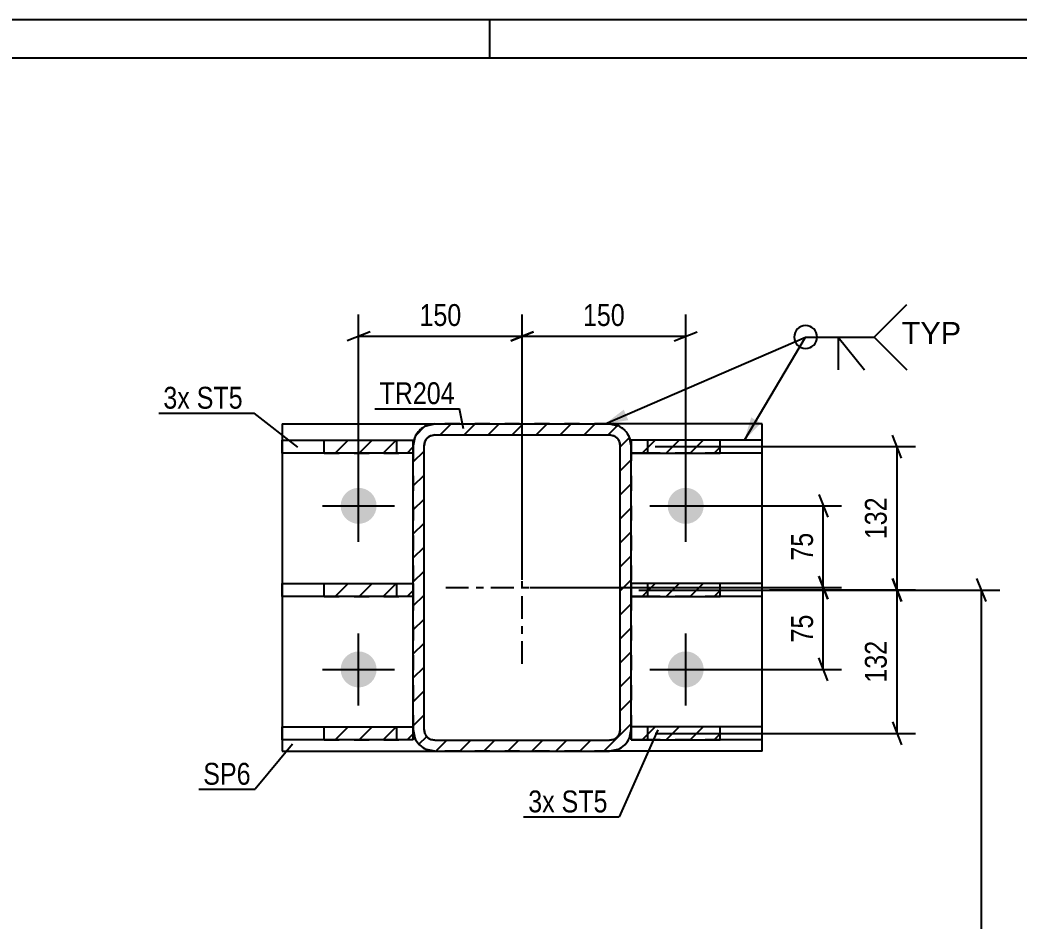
# Model space of a CAD drawing. Header units: millimetres. Extents: x 0 to 841, y 0 to 594.
# Drawn here: x 359.4 to 490.3, y 476 to 594 of the extents above; entities that cross this region are included whole.
import ezdxf

# ---------------------------------------------------------------- set-up
doc = ezdxf.new("R2010")
doc.units = ezdxf.units.MM
doc.linetypes.add('DXK_LINE_DOT2', pattern=[3.9198, 1.9599, -1.9599])
doc.linetypes.add('DXK_LINE_DOT3', pattern=[5.9187, 2.979, -0.9799, 0.9799, -0.9799])
doc.styles.add('Arial', font='ARIAL.TTF', dxfattribs={"height": 0.2})
doc.styles.add('Arial Narrow', font='ARIALN.TTF', dxfattribs={"height": 0.2})

# ---------------------------------------------------------------- blocks, each defined once
blk = doc.blocks.new('Unknown-570388081-1132')
at = {"color": 5, "linetype": 'Continuous'}
for p, q in [((841, 594), (0, 594)), ((421, 589), (421, 594)), ((836, 589), (5, 589))]:
    blk.add_line(p, q, dxfattribs=at)
blk = doc.blocks.new('Part-570388081-4040 - 3961')
at = {"linetype": 'Continuous'}
h = blk.add_hatch(dxfattribs=at)
h.set_pattern_fill('', scale=0.7, style=0, pattern_type=0)
h.set_pattern_definition([(45, (439.3106, 539.3132), (-1.57154, 1.57154), [])])
h.paths.add_polyline_path([(439.53, 538.22), (439.31, 539.31), (438.69, 540.24), (437.76, 540.86), (436.67, 541.08), (413.81, 541.08), (412.72, 540.86), (411.79, 540.24), (411.17, 539.31), (410.96, 538.22), (410.96, 501.08), (411.17, 499.98), (411.79, 499.06), (412.72, 498.44), (413.81, 498.22), (436.67, 498.22), (437.76, 498.44), (438.69, 499.06), (439.31, 499.98), (439.53, 501.08)])
h.paths.add_polyline_path([(437.99, 500.53), (437.68, 500.07), (437.22, 499.76), (436.67, 499.65), (413.81, 499.65), (413.27, 499.76), (412.8, 500.07), (412.49, 500.53), (412.39, 501.08), (412.39, 538.22), (412.49, 538.77), (412.8, 539.23), (413.27, 539.54), (413.81, 539.65), (436.67, 539.65), (437.22, 539.54), (437.68, 539.23), (437.99, 538.77), (438.1, 538.22), (438.1, 501.08)])
at = {"color": 7, "linetype": 'DXK_LINE_DOT2'}
for p, q in [((412.72, 540.86), (413.81, 541.08)), ((413.81, 541.08), (436.67, 541.08)), ((436.67, 541.08), (437.76, 540.86)), ((413.81, 539.65), (413.27, 539.54)), ((413.81, 539.65), (436.67, 539.65)), ((437.22, 539.54), (436.67, 539.65)), ((410.96, 538.22), (411.17, 539.31)), ((410.96, 538.22), (410.96, 501.08)), ((412.49, 538.77), (412.39, 538.22)), ((412.39, 501.08), (412.39, 538.22)), ((438.1, 538.22), (437.99, 538.77)), ((438.1, 501.08), (438.1, 538.22)), ((439.31, 539.31), (439.53, 538.22)), ((439.53, 538.22), (439.53, 501.08)), ((411.17, 499.98), (410.96, 501.08)), ((412.39, 501.08), (412.49, 500.53)), ((437.99, 500.53), (438.1, 501.08)), ((439.53, 501.08), (439.31, 499.98)), ((413.27, 499.76), (413.81, 499.65)), ((413.81, 499.65), (436.67, 499.65)), ((436.67, 499.65), (437.22, 499.76)), ((413.81, 498.22), (412.72, 498.44)), ((413.81, 498.22), (436.67, 498.22)), ((437.76, 498.44), (436.67, 498.22))]:
    blk.add_line(p, q, dxfattribs=at)
at = {"color": 2, "linetype": 'Continuous'}
for p, q in [((413.81, 541.08), (412.72, 540.86)), ((413.81, 541.08), (436.67, 541.08)), ((437.76, 540.86), (436.67, 541.08)), ((413.27, 539.54), (413.81, 539.65)), ((413.81, 539.65), (436.67, 539.65)), ((436.67, 539.65), (437.22, 539.54)), ((411.17, 539.31), (410.96, 538.22)), ((410.96, 501.08), (410.96, 538.22)), ((412.39, 538.22), (412.49, 538.77)), ((412.39, 501.08), (412.39, 538.22)), ((437.99, 538.77), (438.1, 538.22)), ((438.1, 501.08), (438.1, 538.22)), ((439.53, 538.22), (439.31, 539.31)), ((439.53, 501.08), (439.53, 538.22)), ((410.96, 501.08), (411.17, 499.98)), ((412.49, 500.53), (412.39, 501.08)), ((438.1, 501.08), (437.99, 500.53)), ((439.31, 499.98), (439.53, 501.08)), ((413.81, 499.65), (413.27, 499.76)), ((413.81, 499.65), (436.67, 499.65)), ((437.22, 499.76), (436.67, 499.65)), ((412.72, 498.44), (413.81, 498.22)), ((413.81, 498.22), (436.67, 498.22)), ((436.67, 498.22), (437.76, 498.44))]:
    blk.add_line(p, q, dxfattribs=at)
at = {"color": 7, "linetype": 'DXK_LINE_DOT3'}
for p, q in [((425.24, 509.65), (425.24, 529.65)), ((415.24, 519.65), (435.24, 519.65))]:
    blk.add_line(p, q, dxfattribs=at)
at = {"color": 7, "linetype": 'DXK_LINE_DOT2'}
for centre, radius, start, end in [((413.81, 538.22), 2.86, 112.5, 157.5), ((436.67, 538.22), 2.86, 22.5, 67.5), ((413.81, 538.22), 1.43, 112.5, 157.5), ((436.67, 538.22), 1.43, 22.5, 67.5), ((413.81, 501.08), 1.43, 202.5, 247.5), ((436.67, 501.08), 1.43, 292.5, 337.5), ((413.81, 501.08), 2.86, 202.5, 247.5), ((436.67, 501.08), 2.86, 292.5, 337.5)]:
    blk.add_arc(centre, radius, start, end, dxfattribs=at)
at = {"color": 2, "linetype": 'Continuous'}
for centre, radius, start, end in [((413.81, 538.22), 2.86, 112.5, 157.5), ((436.67, 538.22), 2.86, 22.5, 67.5), ((413.81, 538.22), 1.43, 112.5, 157.5), ((436.67, 538.22), 1.43, 22.5, 67.5), ((413.81, 501.08), 1.43, 202.5, 247.5), ((436.67, 501.08), 1.43, 292.5, 337.5), ((413.81, 501.08), 2.86, 202.5, 247.5), ((436.67, 501.08), 2.86, 292.5, 337.5)]:
    blk.add_arc(centre, radius, start, end, dxfattribs=at)
blk = doc.blocks.new('Part-570388081-4024 - 3961')
at = {"linetype": 'Continuous'}
h = blk.add_hatch(dxfattribs=at)
h.set_pattern_fill('', scale=0.7, style=0, pattern_type=0)
h.set_pattern_definition([(45, (399.302, 538.9818), (-1.57154, 1.57154), [])])
h.paths.add_polyline_path([(410.96, 538.98), (399.3, 538.98), (399.3, 537.27), (410.96, 537.27)])
at = {"color": 2, "linetype": 'Continuous'}
for p, q in [((393.81, 538.98), (399.3, 538.98)), ((393.81, 537.27), (393.81, 538.98)), ((399.3, 538.98), (410.96, 538.98)), ((399.3, 537.27), (399.3, 538.98)), ((410.96, 538.98), (410.96, 537.27)), ((399.3, 537.27), (393.81, 537.27)), ((410.96, 537.27), (399.3, 537.27))]:
    blk.add_line(p, q, dxfattribs=at)
at = {"color": 7, "linetype": 'DXK_LINE_DOT2'}
for p, q in [((399.3, 538.98), (408.81, 538.98)), ((408.81, 537.27), (408.81, 538.98)), ((408.81, 538.98), (410.96, 538.98)), ((410.96, 537.27), (410.96, 538.98)), ((399.3, 537.27), (410.96, 537.27))]:
    blk.add_line(p, q, dxfattribs=at)
blk = doc.blocks.new('Part-570388081-4029 - 3961')
at = {"linetype": 'Continuous'}
h = blk.add_hatch(dxfattribs=at)
h.set_pattern_fill('', scale=0.7, style=0, pattern_type=0)
h.set_pattern_definition([(45, (399.302, 501.4104), (-1.57154, 1.57154), [])])
h.paths.add_polyline_path([(410.96, 501.41), (399.3, 501.41), (399.3, 499.7), (410.96, 499.7)])
at = {"color": 2, "linetype": 'Continuous'}
for p, q in [((393.81, 501.41), (399.3, 501.41)), ((393.81, 499.7), (393.81, 501.41)), ((399.3, 501.41), (410.96, 501.41)), ((399.3, 499.7), (399.3, 501.41)), ((410.96, 501.41), (410.96, 499.7)), ((399.3, 499.7), (393.81, 499.7)), ((410.96, 499.7), (399.3, 499.7))]:
    blk.add_line(p, q, dxfattribs=at)
at = {"color": 7, "linetype": 'DXK_LINE_DOT2'}
for p, q in [((399.3, 501.41), (408.81, 501.41)), ((408.81, 499.7), (408.81, 501.41)), ((408.81, 501.41), (410.96, 501.41)), ((410.96, 499.7), (410.96, 501.41)), ((399.3, 499.7), (410.96, 499.7))]:
    blk.add_line(p, q, dxfattribs=at)
blk = doc.blocks.new('Part-570388081-3989 - 3961')
at = {"linetype": 'Continuous'}
h = blk.add_hatch(dxfattribs=at)
h.set_pattern_fill('', scale=0.7, style=0, pattern_type=0)
h.set_pattern_definition([(45, (439.528, 538.9818), (-1.57154, 1.57154), [])])
h.paths.add_polyline_path([(451.18, 538.98), (439.53, 538.98), (439.53, 537.27), (451.18, 537.27)])
at = {"color": 7, "linetype": 'DXK_LINE_DOT2'}
for p, q in [((439.53, 537.27), (439.53, 538.98)), ((451.18, 538.98), (439.53, 538.98)), ((441.67, 538.98), (441.67, 537.27)), ((441.67, 537.27), (439.53, 537.27)), ((451.18, 537.27), (441.67, 537.27))]:
    blk.add_line(p, q, dxfattribs=at)
at = {"color": 2, "linetype": 'Continuous'}
for p, q in [((451.18, 538.98), (439.53, 538.98)), ((439.53, 538.98), (439.53, 537.27)), ((456.67, 538.98), (451.18, 538.98)), ((451.18, 537.27), (451.18, 538.98)), ((456.67, 537.27), (456.67, 538.98)), ((439.53, 537.27), (451.18, 537.27)), ((456.67, 537.27), (451.18, 537.27))]:
    blk.add_line(p, q, dxfattribs=at)
blk = doc.blocks.new('Part-570388081-3994 - 3961')
at = {"linetype": 'Continuous'}
h = blk.add_hatch(dxfattribs=at)
h.set_pattern_fill('', scale=0.7, style=0, pattern_type=0)
h.set_pattern_definition([(45, (439.528, 501.4104), (-1.57154, 1.57154), [])])
h.paths.add_polyline_path([(451.18, 501.41), (439.53, 501.41), (439.53, 499.7), (451.18, 499.7)])
at = {"color": 7, "linetype": 'DXK_LINE_DOT2'}
for p, q in [((439.53, 499.7), (439.53, 501.41)), ((451.18, 501.41), (439.53, 501.41)), ((441.67, 501.41), (441.67, 499.7)), ((441.67, 499.7), (439.53, 499.7)), ((451.18, 499.7), (441.67, 499.7))]:
    blk.add_line(p, q, dxfattribs=at)
at = {"color": 2, "linetype": 'Continuous'}
for p, q in [((451.18, 501.41), (439.53, 501.41)), ((439.53, 501.41), (439.53, 499.7)), ((456.67, 501.41), (451.18, 501.41)), ((451.18, 499.7), (451.18, 501.41)), ((456.67, 499.7), (456.67, 501.41)), ((439.53, 499.7), (451.18, 499.7)), ((456.67, 499.7), (451.18, 499.7))]:
    blk.add_line(p, q, dxfattribs=at)
blk = doc.blocks.new('Part-570388081-4019 - 3961')
at = {"linetype": 'Continuous'}
h = blk.add_hatch(dxfattribs=at)
h.set_pattern_fill('', scale=0.7, style=0, pattern_type=0)
h.set_pattern_definition([(45, (399.302, 520.196), (-1.57154, 1.57154), [])])
h.paths.add_polyline_path([(410.96, 520.2), (399.3, 520.2), (399.3, 518.48), (410.96, 518.48)])
at = {"color": 2, "linetype": 'Continuous'}
for p, q in [((393.81, 520.2), (399.3, 520.2)), ((393.81, 518.48), (393.81, 520.2)), ((399.3, 520.2), (410.96, 520.2)), ((399.3, 518.48), (399.3, 520.2)), ((410.96, 520.2), (410.96, 518.48)), ((399.3, 518.48), (393.81, 518.48)), ((410.96, 518.48), (399.3, 518.48))]:
    blk.add_line(p, q, dxfattribs=at)
at = {"color": 7, "linetype": 'DXK_LINE_DOT2'}
for p, q in [((399.3, 520.2), (408.81, 520.2)), ((408.81, 518.48), (408.81, 520.2)), ((408.81, 520.2), (410.96, 520.2)), ((410.96, 518.48), (410.96, 520.2)), ((399.3, 518.48), (410.96, 518.48))]:
    blk.add_line(p, q, dxfattribs=at)
blk = doc.blocks.new('Bolt-570388081-4047 - 3961')
at = {"linetype": 'Continuous'}
for points in [[(401.46, 530.36, -1), (406.17, 530.36, -1)], [(444.31, 530.36, -1), (449.03, 530.36, -1)], [(401.46, 508.93, -1), (406.17, 508.93, -1)], [(444.31, 508.93, -1), (449.03, 508.93, -1)]]:
    blk.add_hatch(color=1, dxfattribs=at).paths.add_polyline_path(points)
at = {"color": 1, "linetype": 'Continuous'}
for p, q in [((403.81, 525.65), (403.81, 535.08)), ((446.67, 525.65), (446.67, 535.08)), ((399.1, 530.36), (408.53, 530.36)), ((441.96, 530.36), (451.39, 530.36)), ((403.81, 504.22), (403.81, 513.65)), ((446.67, 504.22), (446.67, 513.65)), ((399.1, 508.93), (408.53, 508.93)), ((441.96, 508.93), (451.39, 508.93))]:
    blk.add_line(p, q, dxfattribs=at)
blk = doc.blocks.new('Part-570388081-4064 - 3961')
at = {"linetype": 'Continuous'}
h = blk.add_hatch(dxfattribs=at)
h.set_pattern_fill('', scale=0.7, style=0, pattern_type=0)
h.set_pattern_definition([(45, (439.528, 520.196), (-1.57154, 1.57154), [])])
h.paths.add_polyline_path([(451.18, 520.2), (439.53, 520.2), (439.53, 518.48), (451.18, 518.48)])
at = {"color": 7, "linetype": 'DXK_LINE_DOT2'}
for p, q in [((439.53, 518.48), (439.53, 520.2)), ((451.18, 520.2), (439.53, 520.2)), ((441.67, 520.2), (441.67, 518.48)), ((441.67, 518.48), (439.53, 518.48)), ((451.18, 518.48), (441.67, 518.48))]:
    blk.add_line(p, q, dxfattribs=at)
at = {"color": 2, "linetype": 'Continuous'}
for p, q in [((451.18, 520.2), (439.53, 520.2)), ((439.53, 520.2), (439.53, 518.48)), ((456.67, 520.2), (451.18, 520.2)), ((451.18, 518.48), (451.18, 520.2)), ((456.67, 518.48), (456.67, 520.2)), ((439.53, 518.48), (451.18, 518.48)), ((456.67, 518.48), (451.18, 518.48))]:
    blk.add_line(p, q, dxfattribs=at)
blk = doc.blocks.new('Part-570388081-4131 - 3961')
at = {"color": 2, "linetype": 'Continuous'}
for p, q in [((393.81, 541.08), (413.81, 541.08)), ((393.81, 541.08), (393.81, 498.22)), ((456.67, 541.08), (436.67, 541.08)), ((456.67, 498.22), (456.67, 541.08)), ((393.81, 498.22), (413.81, 498.22)), ((456.67, 498.22), (436.67, 498.22))]:
    blk.add_line(p, q, dxfattribs=at)
at = {"color": 7, "linetype": 'DXK_LINE_DOT2'}
for p, q in [((436.67, 541.08), (413.81, 541.08)), ((436.67, 498.22), (413.81, 498.22))]:
    blk.add_line(p, q, dxfattribs=at)
blk = doc.blocks.new('StraightDimension-570388081-4158 - 3961')
at = {"color": 7, "linetype": 'Continuous'}
for p, q in [((464.1, 521.15), (465.3, 518.15)), ((426.24, 519.65), (467.1, 519.65)), ((464.7, 508.93), (464.7, 519.65)), ((465.3, 507.43), (464.1, 510.43)), ((447.67, 508.93), (467.1, 508.93))]:
    blk.add_line(p, q, dxfattribs=at)
at = {"color": 0}
blk.add_wipeout([(463.95, 516.72), (459.75, 516.72), (459.75, 511.86), (463.95, 511.86)], dxfattribs=at)
at = {"color": 3, "style": 'Arial Narrow'}
blk.add_text('75', height=2.863, rotation=90.0002, dxfattribs=at).set_placement((463.35, 512.46))
blk = doc.blocks.new('StraightDimension-570388081-9812 - 3961')
at = {"color": 7, "linetype": 'Continuous'}
for p, q in [((403.81, 531.36), (403.81, 555.42)), ((425.24, 520.65), (425.24, 555.42)), ((405.31, 553.17), (402.31, 551.97)), ((403.81, 552.57), (425.24, 552.57)), ((423.74, 551.97), (426.74, 553.17))]:
    blk.add_line(p, q, dxfattribs=at)
at = {"color": 0}
blk.add_wipeout([(417.87, 553.32), (417.87, 557.52), (411.19, 557.52), (411.19, 553.32)], dxfattribs=at)
at = {"color": 3, "style": 'Arial Narrow'}
blk.add_text('150', height=2.863, dxfattribs=at).set_placement((411.79, 553.92))
blk = doc.blocks.new('StraightDimension-570388081-4338 - 3961')
at = {"color": 7, "linetype": 'Continuous'}
for p, q in [((474.96, 517.84), (473.76, 520.84)), ((457.67, 519.34), (476.76, 519.34)), ((474.36, 500.55), (474.36, 519.34)), ((473.76, 502.05), (474.96, 499.05)), ((442.67, 500.55), (476.76, 500.55))]:
    blk.add_line(p, q, dxfattribs=at)
at = {"color": 0}
blk.add_wipeout([(473.61, 513.29), (469.41, 513.29), (469.41, 506.6), (473.61, 506.6)], dxfattribs=at)
at = {"color": 3, "style": 'Arial Narrow'}
blk.add_text('132', height=2.863, rotation=90.0002, dxfattribs=at).set_placement((473.01, 507.2))
blk = doc.blocks.new('StraightDimension-570388081-4146 - 3961')
at = {"color": 7, "linetype": 'Continuous'}
for p, q in [((464.1, 531.86), (465.3, 528.86)), ((447.67, 530.36), (467.1, 530.36)), ((464.7, 519.65), (464.7, 530.36)), ((465.3, 518.15), (464.1, 521.15)), ((426.24, 519.65), (467.1, 519.65))]:
    blk.add_line(p, q, dxfattribs=at)
at = {"color": 0}
blk.add_wipeout([(463.95, 527.43), (459.75, 527.43), (459.75, 522.58), (463.95, 522.58)], dxfattribs=at)
at = {"color": 3, "style": 'Arial Narrow'}
blk.add_text('75', height=2.863, rotation=90.0002, dxfattribs=at).set_placement((463.35, 523.18))
blk = doc.blocks.new('StraightDimension-570388081-4346 - 3961')
at = {"color": 7, "linetype": 'Continuous'}
for p, q in [((474.96, 536.62), (473.76, 539.62)), ((442.67, 538.12), (476.76, 538.12)), ((474.36, 519.34), (474.36, 538.12)), ((473.76, 520.84), (474.96, 517.84)), ((457.67, 519.34), (476.76, 519.34))]:
    blk.add_line(p, q, dxfattribs=at)
at = {"color": 0}
blk.add_wipeout([(473.61, 532.07), (469.41, 532.07), (469.41, 525.39), (473.61, 525.39)], dxfattribs=at)
at = {"color": 3, "style": 'Arial Narrow'}
blk.add_text('132', height=2.863, rotation=90.0002, dxfattribs=at).set_placement((473.01, 525.99))
blk = doc.blocks.new('StraightDimension-570388081-4354 - 3961')
at = {"color": 7, "linetype": 'Continuous'}
for p, q in [((486.03, 517.83), (484.83, 520.83)), ((440.53, 519.33), (487.83, 519.33)), ((485.43, 416.69), (485.43, 519.33)), ((484.83, 418.19), (486.03, 415.19)), ((440.53, 416.69), (487.83, 416.69))]:
    blk.add_line(p, q, dxfattribs=at)
at = {"color": 0}
blk.add_wipeout([(484.68, 472.27), (480.48, 472.27), (480.48, 463.76), (484.68, 463.76)], dxfattribs=at)
at = {"color": 3, "style": 'Arial Narrow'}
blk.add_text('3188', height=2.863, rotation=90.0002, dxfattribs=at).set_placement((484.08, 464.36))
blk = doc.blocks.new('StraightDimension-570388081-9811 - 3961')
at = {"color": 7, "linetype": 'Continuous'}
for p, q in [((425.24, 520.65), (425.24, 555.42)), ((446.67, 531.36), (446.67, 555.42)), ((426.74, 553.17), (423.74, 551.97)), ((425.24, 552.57), (446.67, 552.57)), ((445.17, 551.97), (448.17, 553.17))]:
    blk.add_line(p, q, dxfattribs=at)
at = {"color": 0}
blk.add_wipeout([(439.3, 553.32), (439.3, 557.52), (432.61, 557.52), (432.61, 553.32)], dxfattribs=at)
at = {"color": 3, "style": 'Arial Narrow'}
blk.add_text('150', height=2.863, dxfattribs=at).set_placement((433.21, 553.92))
blk = doc.blocks.new('Mark-570388081-4036 - 3961')
at = {"color": 0}
blk.add_wipeout([(416.42, 543.68), (416.42, 546.68), (406.55, 546.68), (406.55, 543.68)], dxfattribs=at)
blk.add_wipeout([(416.42, 543.68), (416.42, 546.68), (406.55, 546.68), (406.55, 543.68)], dxfattribs=at)
at = {"color": 30, "linetype": 'Continuous'}
for p in [(405.95, 543.08), (417.56, 540.43)]:
    blk.add_line(p, (417.02, 543.08), dxfattribs=at)
at = {"color": 3, "style": 'Arial Narrow'}
blk.add_text('TR204', height=2.863, dxfattribs=at).set_placement((406.55, 543.68))
blk = doc.blocks.new('Mark-570388081-4127 - 3961')
at = {"color": 0}
blk.add_wipeout([(389.67, 493.83), (389.67, 496.83), (383.46, 496.83), (383.46, 493.83)], dxfattribs=at)
blk.add_wipeout([(389.67, 493.83), (389.67, 496.83), (383.46, 496.83), (383.46, 493.83)], dxfattribs=at)
at = {"color": 30, "linetype": 'Continuous'}
for p in [(395.14, 499.15), (382.86, 493.23)]:
    blk.add_line(p, (390.27, 493.23), dxfattribs=at)
at = {"color": 3, "style": 'Arial Narrow'}
blk.add_text('SP6', height=2.863, dxfattribs=at).set_placement((383.46, 493.83))
blk = doc.blocks.new('WeldMark-570388081-4402 - 3961')
at = {"linetype": 'Continuous'}
for points in [[(439.15, 541.58), (436.1, 541.08), (438.55, 542.96)], [(456.54, 541.18), (454.36, 538.98), (455.25, 541.94)]]:
    blk.add_hatch(color=30, dxfattribs=at).paths.add_polyline_path(points)
at = {"color": 30, "linetype": 'Continuous'}
for p, q in [((436.1, 541.08), (462.38, 552.47)), ((454.36, 538.98), (462.38, 552.47)), ((462.38, 552.47), (471.38, 552.47))]:
    blk.add_line(p, q, dxfattribs=at)
at = {"color": 3, "linetype": 'Continuous'}
for q in [(470.09, 548.18), (466.66, 548.18)]:
    blk.add_line((466.66, 552.47), q, dxfattribs=at)
for start, end in [(90, 270), (270, 90)]:
    blk.add_arc((462.38, 552.47), 1.5, start, end, dxfattribs=at)
at = {"color": 0, "linetype": 'Continuous'}
blk.add_wipeout([(482.75, 551.57), (482.75, 554.57), (474.98, 554.57), (474.98, 551.57)], dxfattribs=at)
blk.add_wipeout([(482.75, 551.57), (482.75, 554.57), (474.98, 554.57), (474.98, 551.57)], dxfattribs=at)
at = {"color": 3, "linetype": 'Continuous'}
for q in [(475.66, 556.75), (475.66, 548.18)]:
    blk.add_line((471.38, 552.47), q, dxfattribs=at)
at = {"color": 3, "linetype": 'Continuous', "style": 'Arial'}
blk.add_text('TYP', height=2.865, dxfattribs=at).set_placement((474.98, 551.57))
blk = doc.blocks.new('MarkSet-570388081-4461 - 3961')
at = {"color": 30, "linetype": 'Continuous'}
blk.add_line((395.83, 538.04), (390.13, 542.49), dxfattribs=at)
at = {"color": 0}
for points in [[(381.7, 543.09), (381.7, 546.09), (378.23, 546.09), (378.23, 543.09)], [(388.63, 543.09), (388.63, 546.09), (382.6, 546.09), (382.6, 543.09)]]:
    blk.add_wipeout(points, dxfattribs=at)
for points in [[(381.7, 543.09), (381.7, 546.09), (378.23, 546.09), (378.23, 543.09)], [(388.63, 543.09), (388.63, 546.09), (382.6, 546.09), (382.6, 543.09)]]:
    blk.add_wipeout(points, dxfattribs=at)
at = {"color": 30, "linetype": 'Continuous'}
blk.add_line((377.63, 542.49), (390.13, 542.49), dxfattribs=at)
at = {"color": 3, "style": 'Arial Narrow'}
for s, p in [('3x', (378.23, 543.09)), ('ST5', (382.6, 543.09))]:
    blk.add_text(s, height=2.863, dxfattribs=at).set_placement(p)
blk = doc.blocks.new('MarkSet-570388081-4468 - 3961')
at = {"color": 30, "linetype": 'Continuous'}
blk.add_line((443, 501.03), (437.94, 489.61), dxfattribs=at)
at = {"color": 0}
for points in [[(429.51, 490.21), (429.51, 493.21), (426.04, 493.21), (426.04, 490.21)], [(436.44, 490.21), (436.44, 493.21), (430.41, 493.21), (430.41, 490.21)]]:
    blk.add_wipeout(points, dxfattribs=at)
for points in [[(429.51, 490.21), (429.51, 493.21), (426.04, 493.21), (426.04, 490.21)], [(436.44, 490.21), (436.44, 493.21), (430.41, 493.21), (430.41, 490.21)]]:
    blk.add_wipeout(points, dxfattribs=at)
at = {"color": 30, "linetype": 'Continuous'}
blk.add_line((425.44, 489.61), (437.94, 489.61), dxfattribs=at)
at = {"color": 3, "style": 'Arial Narrow'}
for s, p in [('3x', (426.04, 490.21)), ('ST5', (430.41, 490.21))]:
    blk.add_text(s, height=2.863, dxfattribs=at).set_placement(p)

msp = doc.modelspace()

# ---------------------------------------------------------------- block references
for name in ['Unknown-570388081-1132', 'Part-570388081-4131 - 3961', 'Part-570388081-4040 - 3961', 'Part-570388081-4024 - 3961', 'Part-570388081-3989 - 3961', 'Bolt-570388081-4047 - 3961', 'Part-570388081-4019 - 3961', 'Part-570388081-4064 - 3961', 'Part-570388081-4029 - 3961', 'Part-570388081-3994 - 3961']:
    msp.add_blockref(name, (0, 0))

# ---------------------------------------------------------------- next in the draw order: block references
for name in ['MarkSet-570388081-4461 - 3961', 'StraightDimension-570388081-4158 - 3961', 'Mark-570388081-4127 - 3961']:
    msp.add_blockref(name, (0, 0))

# ---------------------------------------------------------------- next in the draw order: block references
for name in ['StraightDimension-570388081-9812 - 3961', 'StraightDimension-570388081-4338 - 3961']:
    msp.add_blockref(name, (0, 0))

# ---------------------------------------------------------------- next in the draw order: block references
for name in ['Mark-570388081-4036 - 3961', 'StraightDimension-570388081-4146 - 3961']:
    msp.add_blockref(name, (0, 0))

# ---------------------------------------------------------------- next in the draw order: block references
msp.add_blockref('StraightDimension-570388081-4346 - 3961', (0, 0))

# ---------------------------------------------------------------- next in the draw order: block references
msp.add_blockref('StraightDimension-570388081-4354 - 3961', (0, 0))

# ---------------------------------------------------------------- next in the draw order: block references
for name in ['StraightDimension-570388081-9811 - 3961', 'MarkSet-570388081-4468 - 3961']:
    msp.add_blockref(name, (0, 0))

# ---------------------------------------------------------------- next in the draw order: block references
msp.add_blockref('WeldMark-570388081-4402 - 3961', (0, 0))

doc.saveas('drawing.dxf')
